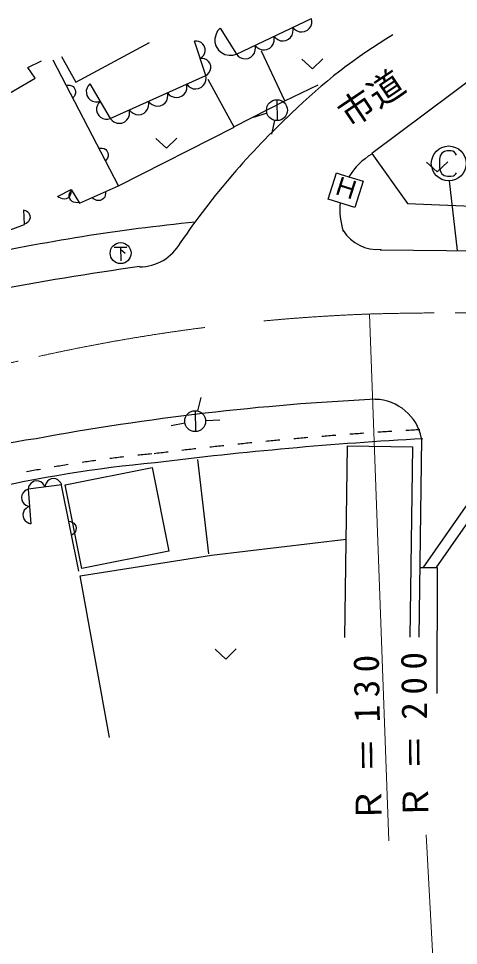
# Model space of a CAD drawing. Units: millimetres, scale not verified. Extents: x 40000 to 680000, y 20000 to 380000.
# Drawn here: x 126464 to 157791, y 263343 to 329346 of the extents above; entities that cross this region are included whole.
import ezdxf
from ezdxf.enums import TextEntityAlignment as Align

# ---------------------------------------------------------------- set-up
doc = ezdxf.new("R2010")
doc.units = ezdxf.units.MM
doc.header["$LTSCALE"] = 1000
doc.linetypes.add('CHAIN', pattern=[18.5, 12, -1.5, 3.5, -1.5])
for name, color, linetype, lineweight in [('M-BGD', 7, 'Continuous', 25), ('M-BMK', 2, 'CHAIN', 13), ('M-STR-HTXT', 7, 'Continuous', 13)]:
    doc.layers.add(name, color=color, linetype=linetype, lineweight=lineweight)
doc.styles.add('ＭＳ ゴシック', font='')
doc.styles.get('ＭＳ ゴシック').set_extended_font_data('MS Gothic')

msp = doc.modelspace()

# ---------------------------------------------------------------- linework, layer by layer
at = {"layer": 'M-BGD'}
for p, q in [((141976, 326800), (147336, 329346)), ((146016, 328530), (145996, 328710)), ((145996, 328710), (146119, 328579)), ((147171, 328640), (147280, 328790)), ((147280, 328790), (147341, 328999)), ((147356, 329167), (147336, 329346)), ((147341, 328999), (147356, 329167)), ((140526, 328241), (140434, 327930)), ((140639, 328467), (140526, 328241)), ((140810, 328671), (140639, 328467)), ((140810, 328671), (141976, 326800)), ((144676, 327894), (144656, 328073)), ((144656, 328073), (144780, 327943)), ((145831, 328003), (145940, 328153)), ((145940, 328153), (146001, 328363)), ((146001, 328363), (146016, 328530)), ((146119, 328579), (146262, 328487)), ((146262, 328487), (146463, 328402)), ((146463, 328402), (146648, 328391)), ((146648, 328391), (146829, 328416)), ((146829, 328416), (147037, 328515)), ((147037, 328515), (147171, 328640)), ((163136, 328326), (151623, 319747)), ((130544, 324809), (135784, 327635)), ((139801, 325280), (139002, 327743)), ((139160, 327740), (139002, 327743)), ((139303, 327708), (139160, 327740)), ((139477, 327632), (139303, 327708)), ((139595, 327520), (139477, 327632)), ((139688, 327391), (139595, 327520)), ((139750, 327200), (139688, 327391)), ((140434, 327930), (140450, 327655)), ((140450, 327655), (140517, 327391)), ((140517, 327391), (140698, 327101)), ((143336, 327257), (143316, 327437)), ((143316, 327437), (143440, 327306)), ((144491, 327367), (144600, 327517)), ((144600, 327517), (144661, 327726)), ((144661, 327726), (144676, 327894)), ((144780, 327943), (144922, 327851)), ((144922, 327851), (145123, 327765)), ((145123, 327765), (145308, 327755)), ((145308, 327755), (145490, 327779)), ((145490, 327779), (145697, 327878)), ((145697, 327878), (145831, 328003)), ((139528, 326604), (139624, 326717)), ((139624, 326717), (139721, 326881)), ((139721, 326881), (139751, 327040)), ((139751, 327040), (139750, 327200)), ((140698, 327101), (140905, 326925)), ((140905, 326925), (141145, 326789)), ((141145, 326789), (141465, 326735)), ((141465, 326735), (141714, 326741)), ((141714, 326741), (141976, 326800)), ((141976, 326800), (142100, 326670)), ((143017, 326605), (143151, 326730)), ((143151, 326730), (143260, 326880)), ((143260, 326880), (143321, 327090)), ((143321, 327090), (143336, 327257)), ((143440, 327306), (143582, 327214)), ((143582, 327214), (143783, 327129)), ((145436, 323479), (143775, 327033)), ((143783, 327129), (143968, 327118)), ((143968, 327118), (144150, 327143)), ((144150, 327143), (144357, 327241)), ((144357, 327241), (144491, 327367)), ((127128, 325863), (128089, 326325)), ((133582, 317424), (128940, 326387)), ((129524, 326636), (130544, 324809)), ((139402, 326512), (139528, 326604)), ((139559, 326508), (139402, 326512)), ((139702, 326476), (139559, 326508)), ((139877, 326400), (139702, 326476)), ((139994, 326289), (139877, 326400)), ((140088, 326159), (139994, 326289)), ((140149, 325968), (140088, 326159)), ((142100, 326670), (142242, 326577)), ((142242, 326577), (142443, 326492)), ((142443, 326492), (142628, 326482)), ((142628, 326482), (142810, 326506)), ((142810, 326506), (143017, 326605)), ((146628, 326462), (147390, 325766)), ((147390, 325766), (148128, 326487)), ((127641, 325093), (127128, 325863)), ((139927, 325372), (140024, 325485)), ((140024, 325485), (140120, 325649)), ((140120, 325649), (140150, 325808)), ((140150, 325808), (140149, 325968)), ((124754, 323422), (127641, 325093)), ((132999, 322219), (139801, 325280)), ((139733, 324722), (139798, 324931)), ((139798, 324931), (139817, 325099)), ((139801, 325280), (139927, 325372)), ((139817, 325099), (139801, 325280)), ((141813, 321614), (139978, 324995)), ((129870, 324591), (129991, 324608)), ((129991, 324608), (130105, 324599)), ((130105, 324599), (130247, 324566)), ((130247, 324566), (130350, 324496)), ((130350, 324496), (130436, 324407)), ((130436, 324407), (130507, 324270)), ((130507, 324270), (130530, 324149)), ((130530, 324149), (130527, 324024)), ((131351, 324417), (131286, 324216)), ((131286, 324216), (131292, 324036)), ((131428, 324562), (131351, 324417)), ((131543, 324692), (131428, 324562)), ((131543, 324692), (132999, 322219)), ((138260, 323961), (138373, 324110)), ((138373, 324110), (138438, 324319)), ((138438, 324319), (138456, 324487)), ((138456, 324487), (138440, 324668)), ((138440, 324668), (138562, 324534)), ((138562, 324534), (138703, 324438)), ((138703, 324438), (138903, 324348)), ((138903, 324348), (139089, 324334)), ((139089, 324334), (139272, 324355)), ((139272, 324355), (139483, 324450)), ((139483, 324450), (139620, 324573)), ((139620, 324573), (139733, 324722)), ((145436, 323479), (147790, 324634)), ((130415, 323789), (130330, 323703)), ((130474, 323887), (130415, 323789)), ((130527, 324024), (130474, 323887)), ((131292, 324036), (131331, 323864)), ((131331, 323864), (131444, 323672)), ((131444, 323672), (131576, 323554)), ((131576, 323554), (131730, 323462)), ((131730, 323462), (131937, 323421)), ((131937, 323421), (132099, 323421)), ((132099, 323421), (132271, 323455)), ((132271, 323455), (132156, 323325)), ((135735, 323262), (135719, 323443)), ((135719, 323443), (135841, 323310)), ((136899, 323348), (137012, 323497)), ((137012, 323497), (137077, 323707)), ((137077, 323707), (137096, 323875)), ((137096, 323875), (137080, 324055)), ((137080, 324055), (137201, 323922)), ((137201, 323922), (137343, 323826)), ((137343, 323826), (137543, 323736)), ((137543, 323736), (137729, 323722)), ((137729, 323722), (137912, 323743)), ((137912, 323743), (138123, 323838)), ((138123, 323838), (138260, 323961)), ((141800, 321638), (145436, 323479)), ((144854, 323568), (144879, 322076)), ((132079, 323180), (132014, 322979)), ((132014, 322979), (132020, 322800)), ((132020, 322800), (132059, 322627)), ((132156, 323325), (132079, 323180)), ((134375, 322650), (134359, 322831)), ((134359, 322831), (134480, 322697)), ((135539, 322736), (135652, 322885)), ((135652, 322885), (135717, 323094)), ((135717, 323094), (135735, 323262)), ((135841, 323310), (135982, 323214)), ((135982, 323214), (136182, 323124)), ((136182, 323124), (136369, 323110)), ((136369, 323110), (136551, 323130)), ((136551, 323130), (136762, 323225)), ((136762, 323225), (136899, 323348)), ((132059, 322627), (132172, 322435)), ((132172, 322435), (132304, 322317)), ((132304, 322317), (132458, 322225)), ((132458, 322225), (132665, 322184)), ((132665, 322184), (132827, 322184)), ((132827, 322184), (132999, 322219)), ((132999, 322219), (133120, 322085)), ((134041, 322001), (134178, 322124)), ((134178, 322124), (134291, 322273)), ((134291, 322273), (134356, 322482)), ((134356, 322482), (134375, 322650)), ((134480, 322697), (134622, 322601)), ((134622, 322601), (134822, 322512)), ((134822, 322512), (135008, 322497)), ((135008, 322497), (135191, 322518)), ((135191, 322518), (135402, 322613)), ((135402, 322613), (135539, 322736)), ((144150, 322601), (143194, 322306)), ((133120, 322085), (133261, 321989)), ((133261, 321989), (133461, 321899)), ((133461, 321899), (133648, 321885)), ((133581, 317422), (141813, 321614)), ((133648, 321885), (133831, 321906)), ((133831, 321906), (134041, 322001)), ((144702, 322090), (144483, 321115)), ((136243, 320809), (137005, 320113)), ((137005, 320113), (137743, 320834)), ((132191, 320109), (132312, 320126)), ((132312, 320126), (132426, 320118)), ((132426, 320118), (132567, 320084)), ((132567, 320084), (132671, 320014)), ((132671, 320014), (132756, 319925)), ((132756, 319925), (132828, 319788)), ((132848, 319542), (132795, 319405)), ((132828, 319788), (132851, 319667)), ((132851, 319667), (132848, 319542)), ((151623, 319747), (154165, 316185)), ((156488, 319573), (156442, 319323)), ((156604, 319750), (156488, 319573)), ((156802, 319890), (156604, 319750)), ((156995, 319931), (156802, 319890)), ((157239, 319934), (156995, 319931)), ((157383, 319899), (157239, 319934)), ((157503, 319832), (157383, 319899)), ((157592, 319746), (157503, 319832)), ((157643, 319628), (157592, 319746)), ((132736, 319307), (132651, 319221)), ((132795, 319405), (132736, 319307)), ((155523, 319125), (156285, 318429)), ((156285, 318429), (157023, 319149)), ((156442, 319323), (156450, 318710)), ((148512, 316492), (149103, 318355)), ((149103, 318355), (149445, 318247)), ((149445, 318247), (151001, 317754)), ((156450, 318710), (156504, 318448)), ((156504, 318448), (156600, 318294)), ((156600, 318294), (156783, 318165)), ((156783, 318165), (157009, 318118)), ((157247, 318122), (157428, 318143)), ((157428, 318143), (157520, 318201)), ((157520, 318201), (157607, 318283)), ((157607, 318283), (157643, 318371)), ((151001, 317754), (150410, 315891)), ((157009, 318118), (157247, 318122)), ((157140, 317792), (157691, 312827)), ((129236, 316670), (130215, 317178)), ((130074, 316785), (130118, 316925)), ((130118, 316925), (130172, 317026)), ((130179, 316919), (130145, 316778)), ((130170, 317154), (130187, 317033)), ((130172, 317026), (130251, 317117)), ((130187, 317033), (130179, 316919)), ((130215, 317178), (130798, 316197)), ((130798, 316197), (133582, 317424)), ((132657, 316891), (132641, 316777)), ((132647, 317012), (132657, 316891)), ((129368, 316609), (129282, 316694)), ((129466, 316550), (129368, 316609)), ((129604, 316497), (129466, 316550)), ((129729, 316494), (129604, 316497)), ((129849, 316517), (129729, 316494)), ((129987, 316589), (129849, 316517)), ((130075, 316674), (129987, 316589)), ((130078, 316660), (130074, 316785)), ((130145, 316778), (130075, 316674)), ((130108, 316541), (130078, 316660)), ((130187, 316407), (130108, 316541)), ((130277, 316324), (130187, 316407)), ((130385, 316260), (130277, 316324)), ((130528, 316235), (130385, 316260)), ((130643, 316233), (130528, 316235)), ((130762, 316257), (130643, 316233)), ((131813, 316519), (131732, 316609)), ((131907, 316454), (131813, 316519)), ((132041, 316392), (131907, 316454)), ((132165, 316382), (132041, 316392)), ((132287, 316397), (132165, 316382)), ((132429, 316460), (132287, 316397)), ((132522, 316539), (132429, 316460)), ((132599, 316638), (132522, 316539)), ((132641, 316777), (132599, 316638)), ((150410, 315891), (148512, 316492)), ((154165, 316185), (165465, 315696)), ((126889, 314689), (126831, 315736)), ((126832, 315712), (126949, 315678)), ((126949, 315678), (127050, 315624)), ((127050, 315624), (127165, 315535)), ((127165, 315535), (127231, 315429)), ((127199, 314926), (127094, 314823)), ((127253, 315039), (127199, 314926)), ((127231, 315429), (127272, 315313)), ((127281, 315159), (127253, 315039)), ((127272, 315313), (127281, 315159)), ((172800, 315465), (155264, 290231)), ((173415, 315037), (156177, 290230)), ((119223, 311821), (126889, 314689)), ((127000, 314757), (126888, 314713)), ((127094, 314823), (127000, 314757)), ((133269, 313061), (134184, 313076)), ((133727, 313068), (133743, 312094)), ((133729, 312922), (134056, 312646)), ((152205, 312886), (173014, 312664)), ((139230, 301404), (139480, 302372)), ((139031, 301424), (139055, 299931)), ((138307, 300533), (137326, 300341)), ((139792, 300719), (140790, 300775)), ((155167, 299452), (154975, 285302)), ((149697, 285278), (149879, 298910)), ((149879, 298910), (154518, 298848)), ((154518, 298848), (154337, 285293)), ((139205, 297937), (139989, 291222)), ((129787, 296151), (135988, 297385)), ((135988, 297385), (137174, 291424)), ((127585, 296402), (127450, 296338)), ((127771, 296427), (127585, 296402)), ((127918, 296401), (127771, 296427)), ((128059, 296347), (127918, 296401)), ((128526, 296409), (128427, 296262)), ((128648, 296499), (128526, 296409)), ((128783, 296563), (128648, 296499)), ((128969, 296587), (128783, 296563)), ((129115, 296561), (128969, 296587)), ((129257, 296507), (129115, 296561)), ((129391, 296391), (129257, 296507)), ((129479, 296284), (129391, 296391)), ((127009, 295773), (126895, 295690)), ((127146, 295831), (127009, 295773)), ((129542, 296152), (127146, 295831)), ((127176, 295975), (127146, 295831)), ((127146, 295831), (127347, 293377)), ((127229, 296101), (127176, 295975)), ((127328, 296249), (127229, 296101)), ((127450, 296338), (127328, 296249)), ((128193, 296230), (128059, 296347)), ((128281, 296123), (128193, 296230)), ((128344, 295992), (128281, 296123)), ((128374, 296136), (128344, 295992)), ((128427, 296262), (128374, 296136)), ((129542, 296152), (129479, 296284)), ((130763, 289996), (129514, 296116)), ((130974, 290189), (129787, 296151)), ((126708, 295418), (126673, 295270)), ((126673, 295270), (126689, 295080)), ((126689, 295080), (126747, 294940)), ((126770, 295559), (126708, 295418)), ((126895, 295690), (126770, 295559)), ((126747, 294940), (126831, 294811)), ((126831, 294811), (126976, 294702)), ((126996, 294463), (126871, 294332)), ((126976, 294702), (127102, 294642)), ((127109, 294546), (126996, 294463)), ((127102, 294642), (127247, 294604)), ((127247, 294604), (127109, 294546)), ((126808, 294191), (126774, 294044)), ((126774, 294044), (126789, 293853)), ((126789, 293853), (126847, 293713)), ((126871, 294332), (126808, 294191)), ((126847, 293713), (126932, 293584)), ((126932, 293584), (127077, 293475)), ((127077, 293475), (127202, 293415)), ((127202, 293415), (127347, 293377)), ((130039, 293546), (130159, 293530)), ((130159, 293530), (130267, 293490)), ((130267, 293490), (130393, 293419)), ((130393, 293419), (130474, 293324)), ((130474, 293324), (130532, 293215)), ((130532, 293215), (130563, 293064)), ((130563, 293064), (130552, 292941)), ((130344, 292626), (130239, 292566)), ((130427, 292704), (130344, 292626)), ((130515, 292822), (130427, 292704)), ((130552, 292941), (130515, 292822)), ((140195, 291146), (149791, 292273)), ((130854, 289659), (140195, 291146)), ((137174, 291424), (130974, 290189)), ((156287, 290229), (155042, 290231)), ((156274, 281279), (156287, 290229)), ((132931, 278147), (130854, 289659)), ((140465, 284430), (141227, 283733)), ((141227, 283733), (141965, 284454))]:
    msp.add_line(p, q, dxfattribs=at)
for centre, radius in [((144866, 322822), 746), ((157102, 319026), 1244), ((133734, 312641), 746), ((139043, 300677), 746)]:
    msp.add_circle(centre, radius, dxfattribs=at)
for centre, radius, start, end in [((172750, 295376), 38232, 120.90753, 134.58575), ((183596, 282209), 55245, 133.01093, 145.65778), ((153982, 315702), 4639, 120.63861, 149.25311), ((153982, 315702), 4639, 173.59564, 198.76379), ((152213, 180649), 134840, 95.60446, 102.50436), ((152004, 315751), 2845, 211.97815, 275.47339), ((135076, 315001), 3334, 269.88837, 330.87408), ((163222, 108781), 204842, 97.89853, 100.9183), ((160648, 121545), 180905, 92.78244, 100.48984), ((151785, 298780), 3448, 11.24213, 88.7905), ((170717, 21049), 279457, 94.44672, 94.65173), ((170717, 21049), 279457, 94.03665, 94.24167), ((170717, 21049), 279457, 93.62662, 93.83163), ((170717, 21049), 279457, 93.21655, 93.42157), ((139216, 222827), 77459, 98.54126, 116.30951), ((170717, 21049), 278807, 93.17905, 97.11203), ((170717, 21049), 279457, 95.67685, 95.8819), ((170717, 21049), 279457, 95.26682, 95.47183), ((170717, 21049), 279457, 94.85675, 95.06177), ((144896, 204727), 94044, 95.46118, 96.0704), ((170717, 21049), 279457, 96.90701, 97.11203), ((170717, 21049), 279457, 96.49695, 96.702), ((170717, 21049), 279457, 96.08691, 96.29193), ((144896, 204727), 93394, 95.36227, 110.69223), ((144896, 204727), 94044, 97.89813, 98.50739), ((144896, 204727), 94044, 96.67966, 97.28891), ((144896, 204727), 94044, 100.33511, 100.94437), ((144896, 204727), 94044, 99.11664, 99.72586)]:
    msp.add_arc(centre, radius, start, end, dxfattribs=at)
at = {"layer": 'M-BMK'}
for centre, radius, start, end in [((156254, 177411), 130983, 92.10321, 95.40158), ((157222, 106876), 201512, 85.06891, 91.6424), ((156254, 177411), 130983, 97.24808, 125.81381)]:
    msp.add_arc(centre, radius, start, end, dxfattribs=at)
at = {"layer": 'M-STR-HTXT'}
for p, q in [((151447, 308305), (152836, 270795)), ((155981, 262055), (155499, 271226))]:
    msp.add_line(p, q, dxfattribs=at)

# ---------------------------------------------------------------- texts
at = {"layer": 'M-BGD', "style": 'ＭＳ ゴシック'}
for s, height, rotation, p in [('市道', 1833, 33.9, (150327, 321056)), ('Ｈ', 1320, 342.3, (148619, 316553))]:
    msp.add_text(s, height=height, rotation=rotation, dxfattribs=at).set_placement(p, align=Align.BOTTOM_LEFT)
at = {"layer": 'M-STR-HTXT', "char_height": 1833, "attachment_point": 7, "style": 'ＭＳ ゴシック'}
for s, insert, rotation in [('\\T1.43;Ｒ＝130', (152354, 272090), 91), ('\\T1.43;Ｒ＝200', (155690, 272286), 90.8)]:
    msp.add_mtext(s, dxfattribs=dict(at, insert=insert, rotation=rotation))

doc.saveas('drawing.dxf')
